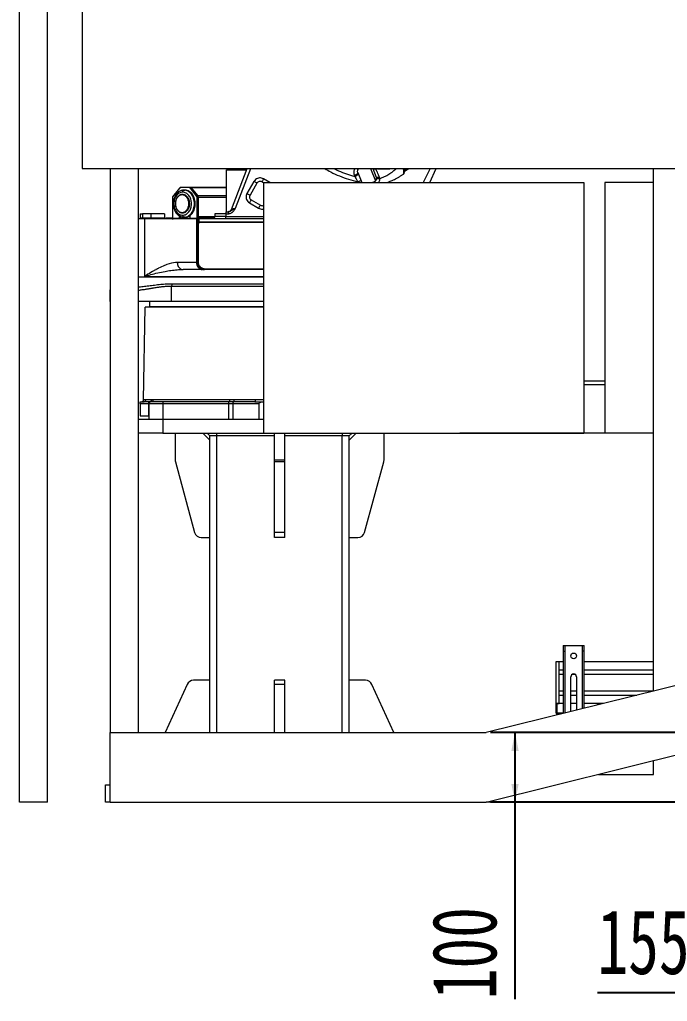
# Model space of a CAD drawing. Header units: millimetres. Extents: x 169 to 14583, y -399 to 10804.
# Drawn here: x 1588 to 2518, y 790 to 2200 of the extents above; entities that cross this region are included whole.
import ezdxf

# ---------------------------------------------------------------- set-up
doc = ezdxf.new("R2010")
doc.units = ezdxf.units.MM
doc.header["$LTSCALE"] = 35
doc.layers.add('1', color=70, linetype='Continuous')
doc.styles.add('SLDTEXTSTYLE2', font='TXT', dxfattribs={"width": 0.7})
doc.dimstyles.new('SLDDIMSTYLE3', dxfattribs={"dimtxt": 105.988363, "dimasz": 26.25, "dimexe": 0, "dimexo": 0.0625, "dimgap": 26.497091, "dimtad": 1, "dimrnd": 1e-09, "dimzin": 12, "dimdsep": 46, "dimtxsty": 'SLDTEXTSTYLE2', "dimsah": 1, "dimcen": 0.09, "dimadec": 0, "dimazin": 3, "dimtfac": 1, "dimtdec": 3, "dimtofl": 0, "dimtmove": 0, "dimatfit": 3, "dimfxl": 0, "dimfrac": 2, "dimtolj": 1, "dimtzin": 12, "dimarcsym": 0})

# ---------------------------------------------------------------- blocks, each defined once
blk = doc.blocks.new('_D_23')
at = {"layer": '1'}
for p, q in [((2657.8, 1041.2), (2657.8, 767.6)), ((2812.8, 1041.2), (2812.8, 767.6)), ((2657.8, 802.6), (2417.4, 802.6)), ((2657.8, 802.6), (2812.8, 802.6))]:
    blk.add_line(p, q, dxfattribs=at)
for points in [[(2657.8, 802.6), (2684, 797.4), (2684, 807.9)], [(2812.8, 802.6), (2786.5, 807.9), (2786.5, 797.4)]]:
    blk.add_solid(points, dxfattribs=at)
at = {"layer": '1', "insert": (2417.4, 922), "char_height": 92.6, "attachment_point": 1, "style": 'SLDTEXTSTYLE2'}
blk.add_mtext('155', dxfattribs=at)
blk = doc.blocks.new('_D_24')
at = {"layer": '1'}
for p, q in [((2622.8, 1176.2), (2264, 1176.2)), ((2299, 1176.2), (2299, 1076.2)), ((2622.8, 1076.2), (2264, 1076.2)), ((2299, 1076.2), (2299, 793.2))]:
    blk.add_line(p, q, dxfattribs=at)
for points in [[(2299, 1176.2), (2293.8, 1149.9), (2304.3, 1149.9)], [(2299, 1076.2), (2304.3, 1102.4), (2293.8, 1102.4)]]:
    blk.add_solid(points, dxfattribs=at)
at = {"layer": '1', "insert": (2179.7, 793.2), "char_height": 92.6, "attachment_point": 1, "rotation": 90, "style": 'SLDTEXTSTYLE2'}
blk.add_mtext('100', dxfattribs=at)

msp = doc.modelspace()

# ---------------------------------------------------------------- linework, layer by layer
at = {"color": 7, "linetype": 'Continuous', "lineweight": 18}
for p, q in [((1587.772, 1076.159), (1587.772, 3236.159)), ((1627.772, 1076.159), (1627.772, 3236.159)), ((1677.772, 2366.159), (1677.772, 1986.159)), ((1677.772, 1986.159), (2577.772, 1986.159)), ((1717.772, 1986.159), (1717.772, 1176.159)), ((1757.772, 1986.159), (1757.772, 1176.159)), ((1884.805, 1924.159), (1884.805, 1984.159)), ((1884.805, 1984.159), (1913.797, 1984.159)), ((1891.862, 1927.358), (1914.57, 1986.159)), ((1896.993, 1986.159), (1896.993, 1984.159)), ((1897.918, 1929.159), (1919.929, 1986.159)), ((1908.567, 1984.159), (1908.567, 1986.159)), ((2073.37, 1980.276), (2079.217, 1966.159)), ((2073.977, 1978.314), (2074.02, 1978.704)), ((2091.498, 1986.159), (2098.8, 1968.531)), ((2094.745, 1986.159), (2099.818, 1973.913)), ((2138.397, 1986.159), (2138.594, 1985.313)), ((2138.594, 1985.313), (2138.784, 1983.263)), ((2139.191, 1978.488), (2140.579, 1983.845)), ((2141.555, 1983.373), (2146.7, 1986.159)), ((2141.555, 1983.373), (2143.383, 1986.159)), ((2177.082, 1986.159), (2167.107, 1966.159)), ((2176.661, 1966.159), (2186.003, 1986.159)), ((2497.772, 1235.786), (2497.772, 1986.159)), ((1924.211, 1967.643), (1914.211, 1950.322)), ((1928.541, 1965.143), (1918.541, 1947.822)), ((1937.772, 1965.587), (1935.371, 1966.973)), ((1937.772, 1966.159), (1937.772, 1606.159)), ((1937.772, 1966.159), (2397.772, 1966.159)), ((1946.781, 1966.159), (1937.871, 1971.303)), ((2073.424, 1967.08), (2073.805, 1966.159)), ((2094.164, 1966.159), (2097.112, 1967.38)), ((2098.804, 1968.522), (2099.528, 1969.498)), ((2397.772, 1966.159), (2397.772, 1606.159)), ((2427.772, 1966.159), (2427.772, 1606.159)), ((2497.772, 1966.159), (2427.772, 1966.159)), ((1817.122, 1957.709), (1807.484, 1945.659)), ((1807.484, 1945.659), (1807.484, 1914.659)), ((1818.208, 1957.709), (1817.122, 1957.709)), ((1817.465, 1957.709), (1818.056, 1958.448)), ((1818.056, 1958.448), (1818.208, 1958.585)), ((1818.208, 1959.309), (1818.208, 1957.709)), ((1818.208, 1959.309), (1831.997, 1959.309)), ((1821.889, 1948.759), (1821.374, 1948.759)), ((1823.332, 1948.507), (1821.374, 1948.759)), ((1823.846, 1948.507), (1823.332, 1948.507)), ((1823.817, 1955.159), (1825.103, 1955.159)), ((1831.997, 1957.709), (1831.997, 1959.309)), ((1831.997, 1959.309), (1833.025, 1959.309)), ((1833.083, 1957.709), (1831.997, 1957.709)), ((1833.025, 1959.309), (1833.025, 1959.25)), ((1833.025, 1957.709), (1833.025, 1959.25)), ((1833.026, 1959.309), (1884.805, 1959.309)), ((1842.722, 1945.659), (1833.083, 1957.709)), ((1834.111, 1957.709), (1833.083, 1957.709)), ((1843.75, 1945.659), (1834.111, 1957.709)), ((1834.206, 1958.448), (1843.477, 1946.857)), ((1884.805, 1958.448), (1834.206, 1958.448)), ((1842.722, 1914.659), (1842.722, 1945.659)), ((1843.75, 1945.659), (1842.722, 1945.659)), ((1843.75, 1914.659), (1843.75, 1945.659)), ((1844.21, 1944.619), (1844.21, 1916.759)), ((1884.805, 1944.619), (1844.21, 1944.619)), ((1917.871, 1936.662), (1930.862, 1929.162)), ((1920.371, 1940.992), (1933.362, 1933.492)), ((1760.993, 1921.159), (1760.993, 1915.159)), ((1763.993, 1921.159), (1763.993, 1915.159)), ((1775.993, 1921.159), (1763.993, 1921.159)), ((1775.993, 1921.159), (1775.993, 1915.159)), ((1795.993, 1921.159), (1795.993, 1915.159)), ((1817.442, 1914.659), (1817.442, 1917.879)), ((1821.374, 1922.559), (1822.432, 1922.695)), ((1821.374, 1922.559), (1821.889, 1922.559)), ((1823.332, 1922.811), (1823.846, 1922.811)), ((1832.763, 1914.659), (1832.763, 1918.918)), ((1867.993, 1921.159), (1867.993, 1917.159)), ((1883.993, 1924.159), (1887.415, 1924.159)), ((1883.993, 1921.159), (1883.993, 1917.159)), ((1883.993, 1921.159), (1887.415, 1921.159)), ((1760.993, 1915.159), (1760.993, 1913.659)), ((1763.993, 1915.159), (1775.993, 1915.159)), ((1841.659, 1913.659), (1766.863, 1913.659)), ((1798.047, 1913.659), (1798.047, 1915.259)), ((1798.047, 1915.259), (1798.17, 1915.259)), ((1798.17, 1915.259), (1798.17, 1913.659)), ((1798.17, 1915.259), (1806.903, 1915.259)), ((1807.484, 1914.659), (1817.442, 1914.659)), ((1817.442, 1914.659), (1818.471, 1914.659)), ((1818.471, 1917.349), (1818.471, 1914.659)), ((1818.471, 1914.659), (1832.763, 1914.659)), ((1825.103, 1916.159), (1823.817, 1916.159)), ((1832.763, 1914.659), (1842.722, 1914.659)), ((1841.659, 1913.659), (1841.659, 1851.159)), ((1842.722, 1914.659), (1843.75, 1914.659)), ((1842.993, 1913.659), (1842.993, 1909.159)), ((1844.993, 1913.659), (1842.993, 1913.659)), ((1844.993, 1909.159), (1842.993, 1909.159)), ((1842.993, 1909.159), (1842.993, 1851.159)), ((1843.993, 1905.659), (1843.993, 1852.159)), ((1867.91, 1916.759), (1844.21, 1916.759)), ((1844.993, 1913.659), (1844.993, 1909.159)), ((1937.772, 1913.659), (1844.993, 1913.659)), ((1937.772, 1909.159), (1844.993, 1909.159)), ((1845.359, 1915.259), (1854.092, 1915.259)), ((1937.772, 1908.659), (1846.993, 1908.659)), ((1854.092, 1913.659), (1854.092, 1915.259)), ((1854.092, 1915.259), (1855.501, 1915.259)), ((1855.501, 1913.659), (1855.501, 1915.259)), ((1855.501, 1915.259), (1867.6, 1915.259)), ((1883.993, 1917.159), (1937.772, 1917.159)), ((1841.659, 1851.159), (1814.089, 1851.159)), ((1766.863, 1841.159), (1766.863, 1831.159)), ((1850.326, 1841.159), (1822.756, 1841.159)), ((1937.772, 1841.159), (1852.993, 1841.159)), ((1853.993, 1842.159), (1937.772, 1842.159)), ((1717.31, 1810.159), (1717.32, 1810.159)), ((1717.32, 1810.159), (1717.32, 1795.159)), ((1717.772, 1810.159), (1717.32, 1810.159)), ((1805.839, 1815.159), (1805.839, 1816.93)), ((1805.839, 1795.159), (1805.839, 1815.159)), ((1717.772, 1795.159), (1717.32, 1795.159)), ((1805.839, 1795.159), (1757.772, 1795.159)), ((1773.993, 1795.159), (1773.993, 1787.559)), ((1765.671, 1654.107), (1767.993, 1787.159)), ((2397.772, 1681.159), (2427.772, 1681.159)), ((2397.772, 1676.159), (2427.772, 1676.159)), ((1760.993, 1651.159), (1765.901, 1651.159)), ((1766.07, 1651.156), (1765.901, 1651.159)), ((1766.07, 1651.156), (1765.901, 1651.159)), ((1776.491, 1651.159), (1774.813, 1651.085)), ((1777.467, 1651.365), (1776.491, 1651.159)), ((1887.941, 1651.159), (1793.493, 1651.159)), ((1894.603, 1651.085), (1888.257, 1651.159)), ((1895.413, 1653.958), (1889.357, 1654.107)), ((1925.344, 1651.159), (1937.772, 1651.159)), ((1772.583, 1648.159), (1760.993, 1648.159)), ((1760.993, 1648.159), (1760.993, 1631.159)), ((1772.583, 1648.159), (1772.583, 1631.159)), ((1773.493, 1648.159), (1773.493, 1626.159)), ((1887.941, 1648.159), (1793.493, 1648.159)), ((1793.493, 1648.159), (1793.493, 1626.159)), ((1887.941, 1626.159), (1887.941, 1648.159)), ((1930.993, 1648.159), (1893.906, 1648.159)), ((1893.906, 1648.159), (1893.906, 1626.159)), ((1930.993, 1648.159), (1930.993, 1626.159)), ((1758.493, 1606.159), (1758.493, 1626.159)), ((1758.493, 1626.159), (1793.493, 1626.159)), ((1760.993, 1631.159), (1772.583, 1631.159)), ((1793.493, 1626.159), (1793.493, 1606.159)), ((1793.493, 1626.159), (1937.772, 1626.159)), ((1793.493, 1606.159), (1758.493, 1606.159)), ((1793.493, 1606.159), (1937.772, 1606.159)), ((1810.993, 1606.159), (1810.993, 1567.498)), ((1860.993, 1596.159), (1850.993, 1606.159)), ((1860.993, 1602.159), (1856.993, 1606.159)), ((1870.993, 1602.159), (1860.993, 1602.159)), ((1860.993, 1176.159), (1860.993, 1602.159)), ((1870.993, 1602.159), (1870.993, 1606.159)), ((1953.493, 1602.159), (1870.993, 1602.159)), ((1870.993, 1176.159), (1870.993, 1602.159)), ((1937.772, 1606.159), (2397.772, 1606.159)), ((1953.493, 1567.498), (1953.493, 1606.159)), ((1968.493, 1567.498), (1968.493, 1606.159)), ((2050.993, 1602.159), (1968.493, 1602.159)), ((2050.993, 1606.159), (2050.993, 1602.159)), ((2060.993, 1602.159), (2050.993, 1602.159)), ((2050.993, 1176.159), (2050.993, 1602.159)), ((2064.993, 1606.159), (2060.993, 1602.159)), ((2070.993, 1606.159), (2060.993, 1596.159)), ((2060.993, 1176.159), (2060.993, 1602.159)), ((2110.993, 1567.498), (2110.993, 1606.159)), ((2219.744, 1606.059), (2219.744, 1606.159)), ((2269.744, 1606.059), (2219.744, 1606.059)), ((2269.744, 1606.059), (2269.744, 1606.159)), ((2319.744, 1606.059), (2269.744, 1606.059)), ((2319.744, 1606.059), (2319.744, 1606.159)), ((2400.994, 1606.059), (2319.744, 1606.059)), ((2400.994, 1606.159), (2397.772, 1606.159)), ((2400.994, 1606.059), (2400.994, 1606.159)), ((2427.772, 1606.159), (2400.994, 1606.159)), ((2427.772, 1606.059), (2400.994, 1606.059)), ((2427.772, 1606.059), (2427.772, 1606.159)), ((2497.772, 1606.159), (2427.772, 1606.159)), ((1968.493, 1567.498), (1953.493, 1567.498)), ((1953.493, 1564.867), (1953.493, 1567.498)), ((1968.493, 1564.867), (1968.493, 1567.498)), ((1811.345, 1564.867), (1838.983, 1463.528)), ((1968.493, 1564.867), (1953.493, 1564.867)), ((1953.493, 1463.528), (1953.493, 1564.867)), ((1968.493, 1463.528), (1968.493, 1564.867)), ((2083.003, 1463.528), (2110.641, 1564.867)), ((1848.631, 1456.159), (1860.993, 1456.159)), ((1968.493, 1463.528), (1953.493, 1463.528)), ((1953.493, 1456.159), (1953.493, 1463.528)), ((1968.493, 1456.159), (1953.493, 1456.159)), ((1968.493, 1456.159), (1968.493, 1463.528)), ((2060.993, 1456.159), (2073.355, 1456.159)), ((2368.272, 1301.159), (2371.272, 1301.159)), ((2368.272, 1301.159), (2368.272, 1293.159)), ((2371.272, 1293.159), (2371.272, 1301.159)), ((2371.272, 1301.159), (2395.272, 1301.159)), ((2395.272, 1301.159), (2398.272, 1301.159)), ((2395.272, 1301.159), (2395.272, 1293.159)), ((2398.272, 1293.159), (2398.272, 1301.159)), ((2368.272, 1293.159), (2368.272, 1203.612)), ((2368.272, 1293.159), (2371.272, 1293.159)), ((2371.272, 1204.358), (2371.272, 1293.159)), ((2398.272, 1293.159), (2395.272, 1293.159)), ((2395.272, 1293.159), (2395.272, 1210.32)), ((2398.272, 1211.066), (2398.272, 1293.159)), ((2660.272, 1276.159), (2257.772, 1176.159)), ((2358.272, 1217.959), (2358.272, 1277.959)), ((2358.272, 1277.959), (2362.272, 1277.959)), ((2362.272, 1266.109), (2362.272, 1277.959)), ((2362.272, 1277.959), (2368.272, 1277.959)), ((2362.272, 1217.959), (2362.272, 1277.959)), ((2398.272, 1277.959), (2497.772, 1277.959)), ((2362.272, 1266.109), (2368.272, 1266.109)), ((2362.272, 1236.109), (2362.272, 1259.809)), ((2362.272, 1259.809), (2368.272, 1259.809)), ((2379.172, 1206.32), (2379.172, 1256.159)), ((2381.405, 1259.809), (2385.14, 1259.809)), ((2387.372, 1256.159), (2387.372, 1208.358)), ((2398.272, 1266.109), (2497.772, 1266.109)), ((2398.272, 1259.809), (2497.772, 1259.809)), ((1828.328, 1245.297), (1796.902, 1176.159)), ((1860.993, 1251.159), (1837.432, 1251.159)), ((1968.493, 1251.159), (1953.493, 1251.159)), ((1953.493, 1245.297), (1953.493, 1251.159)), ((1968.493, 1245.297), (1953.493, 1245.297)), ((1953.493, 1176.159), (1953.493, 1245.297)), ((1968.493, 1245.297), (1968.493, 1251.159)), ((1968.493, 1176.159), (1968.493, 1245.297)), ((2084.554, 1251.159), (2060.993, 1251.159)), ((2125.084, 1176.159), (2093.658, 1245.297)), ((2362.272, 1236.109), (2368.272, 1236.109)), ((2362.272, 1217.959), (2362.272, 1229.809)), ((2362.272, 1229.809), (2368.272, 1229.809)), ((2379.172, 1236.109), (2387.372, 1236.109)), ((2379.172, 1229.809), (2387.372, 1229.809)), ((2398.272, 1236.109), (2497.772, 1236.109)), ((2398.272, 1229.809), (2473.713, 1229.809)), ((2358.272, 1203.959), (2358.272, 1217.959)), ((2358.272, 1217.959), (2362.272, 1217.959)), ((2359.272, 1217.959), (2359.272, 1203.959)), ((2368.272, 1217.959), (2359.272, 1217.959)), ((2368.272, 1217.959), (2362.272, 1217.959)), ((2387.372, 1217.959), (2379.172, 1217.959)), ((2417.272, 1217.959), (2398.272, 1217.959)), ((2426.017, 1217.959), (2398.272, 1217.959)), ((2417.272, 1215.786), (2417.272, 1217.959)), ((2418.272, 1217.959), (2418.272, 1216.035)), ((2358.565, 1203.959), (2358.272, 1203.959)), ((2359.272, 1203.959), (2358.565, 1203.959)), ((2359.272, 1203.959), (2359.272, 1202.959)), ((2368.272, 1203.959), (2359.272, 1203.959)), ((2365.642, 1202.959), (2359.272, 1202.959)), ((1717.772, 1076.159), (1717.772, 1176.159)), ((1717.772, 1176.159), (2257.772, 1176.159)), ((2257.772, 1076.159), (2657.772, 1175.538)), ((2497.772, 1116.159), (2497.772, 1135.786)), ((2418.772, 1116.159), (2497.772, 1116.159)), ((1710.993, 1076.159), (1710.993, 1101.159)), ((1710.993, 1101.159), (1717.772, 1101.159)), ((1627.772, 1076.159), (1587.772, 1076.159)), ((1717.772, 1076.159), (1710.993, 1076.159)), ((1717.772, 1076.159), (2257.772, 1076.159)), ((2537.772, 1076.159), (2257.772, 1076.159))]:
    msp.add_line(p, q, dxfattribs=at)
at = {"color": 7, "linetype": 'Continuous', "lineweight": 18, "flags": 128}
for points in [[(2137.967, 1977.646), (2137.969, 1977.649), (2137.97, 1977.652)], [(2139.191, 1978.488), (2140.515, 1981.223), (2141.555, 1983.373)], [(1884.805, 1946.857), (1869.215, 1946.857), (1843.477, 1946.857)], [(1766.863, 1913.659), (1766.863, 1911.139), (1766.863, 1909.159)], [(1766.863, 1909.159), (1766.863, 1875.559), (1766.863, 1849.159)], [(1814.089, 1851.159), (1811.587, 1851.06), (1808.906, 1850.754), (1805.964, 1850.206), (1802.683, 1849.365), (1798.991, 1848.168), (1797.322, 1847.548), (1795.539, 1846.838), (1793.646, 1846.033), (1791.633, 1845.125), (1789.519, 1844.116), (1787.067, 1842.884), (1787.055, 1842.878), (1787.053, 1842.877), (1787.053, 1842.877), (1787.053, 1842.877), (1787.053, 1842.877), (1787.053, 1842.877), (1787.053, 1842.877), (1787.053, 1842.877), (1787.053, 1842.877), (1787.053, 1842.877), (1787.052, 1842.877), (1786.989, 1842.844), (1786.479, 1842.58), (1785.909, 1842.282), (1785.156, 1841.883), (1784.562, 1841.565), (1784.025, 1841.275), (1783.546, 1841.014), (1783.123, 1840.782), (1782.105, 1840.219), (1781.142, 1839.679), (1780.235, 1839.164), (1779.382, 1838.675), (1778.584, 1838.214), (1776.303, 1836.877), (1774.184, 1835.614), (1771.84, 1834.199), (1769.271, 1832.633), (1766.863, 1831.159)], [(1766.863, 1849.159), (1766.863, 1844.679), (1766.863, 1841.159)]]:
    msp.add_lwpolyline(points, dxfattribs=at)
at = {"color": 7, "linetype": 'Continuous', "lineweight": 18}
msp.add_circle((2383.272, 1286.159), 4.1, dxfattribs=at)
for centre, radius, start, end in [((1722.304, 1810.159), 5, 155.014512, 180), ((1773.593, 1787.559), 0.4, 270, 0), ((1762.671, 1654.159), 3, 270, 359), ((1820.993, 1567.498), 10, 180, 195.255119), ((2100.993, 1567.498), 10, 344.744881, 0), ((1848.631, 1466.159), 10, 195.255119, 270), ((2073.355, 1466.159), 10, 270, 344.744881), ((2383.272, 1256.159), 4.1, 0, 180), ((1837.432, 1241.159), 10, 90, 155.556045), ((2084.554, 1241.159), 10, 24.443955, 90), ((2359.272, 1203.959), 1, 180, 270)]:
    msp.add_arc(centre, radius, start, end, dxfattribs=at)
for points, knots in [([(2025.734, 1986.159), (2028.624, 1984.475), (2035.504, 1980.466), (2046.999, 1975.319), (2059.995, 1970.49), (2068.947, 1968.216), (2073.424, 1967.08)], [0, 0, 0, 0, 0.19450665, 0.46300784, 0.7315057, 1, 1, 1, 1]), ([(2039.042, 1986.159), (2041.177, 1985.085), (2047.007, 1982.152), (2056.957, 1978.264), (2064.886, 1975.922), (2068.851, 1974.751)], [0, 0, 0, 0, 0.22428197, 0.61214099, 1, 1, 1, 1]), ([(2069.431, 1986.159), (2069.245, 1985.913), (2068.785, 1985.306), (2068.245, 1984.248), (2067.769, 1982.978), (2067.476, 1981.645), (2067.356, 1980.016), (2067.513, 1978.214), (2067.97, 1976.933), (2068.187, 1976.326)], [0, 0, 0, 0, 0.08867858, 0.21948059, 0.34374599, 0.48394173, 0.61609629, 0.81798662, 1, 1, 1, 1]), ([(2068.187, 1976.326), (2068.682, 1976.497), (2069.724, 1976.858), (2071.254, 1977.652), (2072.584, 1978.6), (2073.428, 1979.569), (2073.388, 1980.049), (2073.37, 1980.276)], [0, 0, 0, 0, 0.17314583, 0.36473665, 0.56492963, 0.79411701, 1, 1, 1, 1]), ([(2068.187, 1976.326), (2068.311, 1976.032), (2068.533, 1975.506), (2068.754, 1974.981), (2068.851, 1974.751)], [0, 0, 0, 0, 0.56000945, 1, 1, 1, 1]), ([(2068.851, 1974.751), (2069.346, 1974.922), (2070.387, 1975.283), (2071.918, 1976.08), (2073.226, 1977.022), (2073.982, 1977.841), (2073.978, 1978.207), (2073.977, 1978.314)], [0, 0, 0, 0, 0.19488792, 0.41044007, 0.63558935, 0.89329914, 1, 1, 1, 1]), ([(2068.851, 1974.751), (2069.695, 1973.344), (2071.202, 1970.834), (2072.745, 1968.226), (2073.424, 1967.08)], [0, 0, 0, 0, 0.56027787, 1, 1, 1, 1]), ([(2073.37, 1980.276), (2073.174, 1980.992), (2072.784, 1982.423), (2073.413, 1984.428), (2074.263, 1985.695), (2074.905, 1986.073), (2075.052, 1986.159)], [0, 0, 0, 0, 0.33107131, 0.66214262, 0.92307572, 1, 1, 1, 1]), ([(2094.699, 1986.27), (2094.849, 1986.079), (2095.16, 1985.681), (2096.33, 1985.527), (2097.724, 1985.665), (2098.68, 1985.942), (2099.147, 1986.078)], [0, 0, 0, 0, 0.26555879, 0.55297782, 0.78143601, 1, 1, 1, 1]), ([(2099.147, 1986.078), (2102.529, 1985.879), (2109.294, 1985.482), (2117.226, 1985.591), (2121.73, 1986.045), (2122.862, 1986.159)], [0, 0, 0, 0, 0.42810006, 0.85620013, 1, 1, 1, 1]), ([(2104.348, 1973.715), (2103.366, 1976.051), (2101.635, 1980.168), (2099.898, 1984.293), (2099.147, 1986.078)], [0, 0, 0, 0, 0.56745863, 1, 1, 1, 1]), ([(2099.528, 1969.498), (2099.696, 1969.839), (2100.034, 1970.525), (2100.216, 1971.668), (2100.187, 1972.826), (2099.94, 1973.552), (2099.818, 1973.913)], [0, 0, 0, 0, 0.248049785, 0.499488239, 0.751339249, 1, 1, 1, 1]), ([(2104.348, 1973.715), (2103.751, 1973.545), (2102.524, 1973.197), (2101.09, 1973.168), (2100.158, 1973.424), (2099.929, 1973.754), (2099.818, 1973.913)], [0, 0, 0, 0, 0.2753646, 0.56558309, 0.79007898, 1, 1, 1, 1]), ([(2104.925, 1971.845), (2107.178, 1972.694), (2111.711, 1974.403), (2117.979, 1978.046), (2123.705, 1981.955), (2127.184, 1984.826), (2128.8, 1986.159)], [0, 0, 0, 0, 0.25522565, 0.51357557, 0.77407873, 1, 1, 1, 1]), ([(2115.291, 1966.159), (2115.345, 1966.175), (2116.494, 1966.525), (2118.473, 1967.262), (2121.434, 1968.446), (2124.415, 1969.789), (2127.74, 1971.448), (2131.175, 1973.347), (2134.633, 1975.429), (2136.859, 1976.909), (2137.967, 1977.646)], [0, 0, 0, 0, 0.00650072, 0.1394647, 0.24621864, 0.37940135, 0.52288073, 0.68326693, 0.84227297, 1, 1, 1, 1]), ([(2137.97, 1977.652), (2138.138, 1977.766), (2138.546, 1978.044), (2138.952, 1978.323), (2139.191, 1978.488)], [0, 0, 0, 0, 0.41162836, 1, 1, 1, 1]), ([(2138.594, 1985.313), (2139.069, 1985.448), (2139.92, 1985.691), (2140.794, 1985.94), (2141.18, 1986.05)], [0, 0, 0, 0, 0.55862075, 1, 1, 1, 1]), ([(2138.784, 1983.263), (2139.113, 1983.373), (2139.701, 1983.569), (2140.311, 1983.761), (2140.579, 1983.845)], [0, 0, 0, 0, 0.56046963, 1, 1, 1, 1]), ([(2138.784, 1983.263), (2138.876, 1982.356), (2139.04, 1980.741), (2139.145, 1979.174), (2139.191, 1978.488)], [0, 0, 0, 0, 0.56215732, 1, 1, 1, 1]), ([(2140.579, 1983.845), (2140.688, 1984.264), (2140.88, 1985.001), (2141.089, 1985.734), (2141.18, 1986.05)], [0, 0, 0, 0, 0.56833766, 1, 1, 1, 1]), ([(2140.579, 1983.845), (2140.776, 1983.75), (2141.119, 1983.584), (2141.425, 1983.436), (2141.555, 1983.373)], [0, 0, 0, 0, 0.57457045, 1, 1, 1, 1]), ([(1937.871, 1971.303), (1936.983, 1971.716), (1935.205, 1972.541), (1932.227, 1972.754), (1929.176, 1972.114), (1926.249, 1970.449), (1924.89, 1968.578), (1924.211, 1967.643)], [0, 0, 0, 0, 0.18675329, 0.37359523, 0.56032248, 0.7801874, 1, 1, 1, 1]), ([(1928.541, 1965.143), (1928.459, 1965.19), (1928.296, 1965.284), (1927.136, 1965.954), (1925.709, 1966.778), (1924.71, 1967.355), (1924.211, 1967.643)], [0, 0, 0, 0, 0.27961896, 0.55923791, 0.77961896, 1, 1, 1, 1]), ([(1935.371, 1966.973), (1934.766, 1967.233), (1933.556, 1967.754), (1931.546, 1967.589), (1929.723, 1966.728), (1928.935, 1965.671), (1928.541, 1965.143)], [0, 0, 0, 0, 0.24998802, 0.49998783, 0.74987317, 1, 1, 1, 1]), ([(1937.871, 1971.303), (1937.504, 1970.668), (1936.771, 1969.397), (1935.949, 1967.974), (1935.459, 1967.124), (1935.4, 1967.024), (1935.371, 1966.973)], [0, 0, 0, 0, 0.27961896, 0.55923791, 0.77961895, 1, 1, 1, 1]), ([(2073.424, 1967.08), (2073.831, 1967.249), (2074.686, 1967.603), (2075.919, 1968.114), (2077.048, 1968.581), (2077.88, 1968.926), (2077.99, 1968.971), (2078.043, 1968.993)], [0, 0, 0, 0, 0.16890133, 0.35415555, 0.5496004, 0.78090977, 1, 1, 1, 1]), ([(2097.386, 1966.159), (2097.365, 1966.218), (2097.196, 1966.695), (2097.096, 1967.101), (2097.108, 1967.221), (2097.112, 1967.262)], [0, 0, 0, 0, 0.08436315, 0.68109457, 1, 1, 1, 1]), ([(2097.112, 1967.38), (2097.423, 1967.528), (2098.045, 1967.824), (2098.548, 1968.295), (2098.8, 1968.531)], [0, 0, 0, 0, 0.49938177, 1, 1, 1, 1]), ([(2097.473, 1967.547), (2097.464, 1967.468), (2097.447, 1967.317), (2097.776, 1966.534), (2097.933, 1966.159)], [0, 0, 0, 0, 0.52191172, 1, 1, 1, 1]), ([(2100.102, 1972.978), (2100.232, 1972.723), (2100.502, 1972.195), (2101.803, 1971.776), (2103.361, 1971.659), (2104.415, 1971.784), (2104.925, 1971.845)], [0, 0, 0, 0, 0.27147142, 0.56211756, 0.78852721, 1, 1, 1, 1]), ([(2102.964, 1966.159), (2103.296, 1966.517), (2104.215, 1967.508), (2104.983, 1969.564), (2104.943, 1971.107), (2104.925, 1971.845)], [0, 0, 0, 0, 0.22803011, 0.63116373, 1, 1, 1, 1]), ([(2104.925, 1971.845), (2104.84, 1972.21), (2104.692, 1972.845), (2104.451, 1973.456), (2104.348, 1973.715)], [0, 0, 0, 0, 0.57605547, 1, 1, 1, 1]), ([(1823.817, 1955.159), (1823.416, 1955.148), (1822.349, 1955.117), (1820.631, 1954.805), (1818.708, 1954.156), (1816.872, 1953.207), (1815.149, 1951.979), (1813.564, 1950.486), (1812.141, 1948.749), (1810.906, 1946.795), (1809.879, 1944.656), (1809.078, 1942.367), (1808.517, 1939.968), (1808.204, 1937.497), (1808.144, 1934.995), (1808.339, 1932.501), (1808.787, 1930.055), (1809.482, 1927.696), (1810.417, 1925.462), (1811.579, 1923.392), (1812.951, 1921.522), (1814.512, 1919.888), (1816.235, 1918.519), (1818.087, 1917.441), (1820.032, 1916.68), (1821.955, 1916.235), (1823.225, 1916.183), (1823.817, 1916.159)], [0, 0, 0, 0, 0.02370978, 0.06313115, 0.10257651, 0.14221078, 0.18216445, 0.22249423, 0.26318447, 0.30416906, 0.34536257, 0.38668694, 0.42808594, 0.46952516, 0.51099561, 0.5525025, 0.59405272, 0.63565338, 0.67730387, 0.71897682, 0.76061862, 0.80214295, 0.84343631, 0.88438109, 0.92489364, 0.9649618, 1, 1, 1, 1]), ([(1821.889, 1952.159), (1821.061, 1952.095), (1819.407, 1951.968), (1817.025, 1950.979), (1814.825, 1949.463), (1812.891, 1947.404), (1811.316, 1944.88), (1810.147, 1942.008), (1809.418, 1938.898), (1809.164, 1935.659), (1809.418, 1932.42), (1810.147, 1929.31), (1811.316, 1926.438), (1812.891, 1923.914), (1814.825, 1921.855), (1817.024, 1920.339), (1819.407, 1919.35), (1821.061, 1919.223), (1821.889, 1919.159)], [0, 0, 0, 0, 0.062555525, 0.12499854, 0.187442049, 0.249998726, 0.312554798, 0.374997778, 0.437441241, 0.499997972, 0.562554045, 0.624997024, 0.687440488, 0.749997219, 0.812547793, 0.874980178, 0.93742132, 1, 1, 1, 1]), ([(1821.053, 1948.259), (1820.421, 1948.21), (1819.158, 1948.113), (1817.339, 1947.358), (1815.659, 1946.2), (1814.182, 1944.628), (1812.979, 1942.701), (1812.086, 1940.507), (1811.53, 1938.133), (1811.336, 1935.659), (1811.53, 1933.185), (1812.086, 1930.811), (1812.979, 1928.617), (1814.182, 1926.69), (1815.659, 1925.118), (1817.338, 1923.96), (1819.158, 1923.205), (1820.421, 1923.108), (1821.053, 1923.059)], [0, 0, 0, 0, 0.06255297, 0.12499809, 0.18744385, 0.24999833, 0.31255202, 0.37499709, 0.43744279, 0.49999735, 0.56255104, 0.6249961, 0.6874418, 0.74999636, 0.81254285, 0.87497404, 0.9374167, 1, 1, 1, 1]), ([(1821.053, 1923.059), (1821.685, 1923.108), (1822.948, 1923.205), (1824.767, 1923.96), (1826.447, 1925.118), (1827.924, 1926.69), (1829.127, 1928.617), (1830.02, 1930.811), (1830.576, 1933.185), (1830.77, 1935.659), (1830.576, 1938.132), (1830.02, 1940.507), (1829.127, 1942.7), (1827.924, 1944.628), (1826.447, 1946.2), (1824.768, 1947.358), (1822.948, 1948.113), (1821.685, 1948.21), (1821.053, 1948.259)], [0, 0, 0, 0, 0.06255297, 0.12499809, 0.18744385, 0.24999833, 0.31255202, 0.37499709, 0.43744279, 0.49999734, 0.56255104, 0.6249961, 0.6874418, 0.74999636, 0.81254285, 0.87497404, 0.93741671, 1, 1, 1, 1]), ([(1821.889, 1919.159), (1822.716, 1919.223), (1824.37, 1919.35), (1826.752, 1920.339), (1828.952, 1921.855), (1830.886, 1923.914), (1832.462, 1926.438), (1833.631, 1929.31), (1834.359, 1932.42), (1834.613, 1935.659), (1834.36, 1938.898), (1833.631, 1942.008), (1832.461, 1944.88), (1830.886, 1947.404), (1828.953, 1949.463), (1826.753, 1950.979), (1824.371, 1951.968), (1822.717, 1952.095), (1821.889, 1952.159)], [0, 0, 0, 0, 0.06255552, 0.12499854, 0.18744205, 0.24999873, 0.3125548, 0.37499778, 0.43744124, 0.49999797, 0.56255404, 0.62499702, 0.68744049, 0.74999722, 0.81254779, 0.87498018, 0.93742132, 1, 1, 1, 1]), ([(1821.889, 1922.559), (1822.764, 1922.646), (1824.516, 1922.82), (1826.964, 1924.194), (1829.066, 1926.287), (1830.679, 1929.034), (1831.693, 1932.229), (1832.039, 1935.659), (1831.693, 1939.089), (1830.679, 1942.281), (1829.068, 1945.04), (1826.959, 1947.09), (1825.142, 1948.24), (1824.055, 1948.393), (1823.838, 1948.424)], [0, 0, 0, 0, 0.08889313, 0.17778626, 0.26667939, 0.35557252, 0.44446565, 0.53335877, 0.6222519, 0.71114503, 0.80003816, 0.88893129, 0.97782442, 1, 1, 1, 1]), ([(1833.025, 1959.25), (1833.27, 1959.159), (1833.707, 1958.996), (1834.054, 1958.615), (1834.206, 1958.448)], [0, 0, 0, 0, 0.559601643, 1, 1, 1, 1]), ([(1843.477, 1946.857), (1843.709, 1946.49), (1844.123, 1945.832), (1844.183, 1944.99), (1844.21, 1944.619)], [0, 0, 0, 0, 0.55919527, 1, 1, 1, 1]), ([(1914.211, 1950.322), (1913.798, 1949.434), (1912.973, 1947.656), (1912.76, 1944.679), (1913.4, 1941.627), (1915.065, 1938.7), (1916.936, 1937.341), (1917.871, 1936.662)], [0, 0, 0, 0, 0.18675329, 0.37359523, 0.56032248, 0.7801874, 1, 1, 1, 1]), ([(1914.211, 1950.322), (1914.846, 1949.956), (1916.117, 1949.222), (1917.54, 1948.4), (1918.39, 1947.91), (1918.491, 1947.852), (1918.541, 1947.822)], [0, 0, 0, 0, 0.27961896, 0.55923791, 0.77961895, 1, 1, 1, 1]), ([(1918.541, 1947.822), (1918.281, 1947.217), (1917.76, 1946.007), (1917.926, 1943.998), (1918.787, 1942.174), (1919.843, 1941.386), (1920.371, 1940.992)], [0, 0, 0, 0, 0.24998802, 0.49998783, 0.74987317, 1, 1, 1, 1]), ([(1930.862, 1929.162), (1931.228, 1929.798), (1931.962, 1931.068), (1932.784, 1932.492), (1933.274, 1933.341), (1933.332, 1933.442), (1933.362, 1933.492)], [0, 0, 0, 0, 0.279618955, 0.55923791, 0.779618955, 1, 1, 1, 1]), ([(1933.362, 1933.492), (1933.962, 1933.241), (1935.162, 1932.739), (1936.797, 1932.761), (1937.57, 1933.187), (1937.772, 1933.298)], [0, 0, 0, 0, 0.42501431, 0.85004867, 1, 1, 1, 1]), ([(1760.993, 1921.159), (1761.039, 1921.159), (1761.132, 1921.159), (1761.82, 1921.159), (1762.815, 1921.159), (1763.6, 1921.159), (1763.993, 1921.159)], [0, 0, 0, 0, 0.24997997, 0.49997972, 0.7497887, 1, 1, 1, 1]), ([(1795.993, 1921.159), (1795.9, 1921.159), (1795.713, 1921.159), (1794.224, 1921.159), (1791.927, 1921.159), (1788.795, 1921.159), (1784.965, 1921.159), (1780.601, 1921.159), (1777.529, 1921.159), (1775.993, 1921.159)], [0, 0, 0, 0, 0.14001211, 0.28002423, 0.42003634, 0.56004845, 0.70669897, 0.85334948, 1, 1, 1, 1]), ([(1825.103, 1916.159), (1825.853, 1916.204), (1827.353, 1916.293), (1829.984, 1917.076), (1831.709, 1918.22), (1832.763, 1918.918)], [0, 0, 0, 0, 0.28017156, 0.56034312, 1, 1, 1, 1]), ([(1883.993, 1921.159), (1882.82, 1921.159), (1880.474, 1921.159), (1877.125, 1921.159), (1874.108, 1921.159), (1871.522, 1921.159), (1869.544, 1921.159), (1868.239, 1921.159), (1868.075, 1921.159), (1867.993, 1921.159)], [0, 0, 0, 0, 0.14001211, 0.28002423, 0.42003634, 0.56004845, 0.70669897, 0.85334948, 1, 1, 1, 1]), ([(1883.993, 1924.159), (1883.993, 1924.102), (1883.993, 1923.989), (1883.993, 1923.186), (1883.993, 1922.197), (1883.993, 1921.505), (1883.993, 1921.159)], [0, 0, 0, 0, 0.27961896, 0.55923791, 0.77961895, 1, 1, 1, 1]), ([(1887.198, 1924.159), (1887.759, 1924.214), (1888.882, 1924.323), (1890.265, 1925.125), (1891.291, 1926.159), (1891.672, 1926.958), (1891.862, 1927.358)], [0, 0, 0, 0, 0.27977704, 0.55955407, 0.77977704, 1, 1, 1, 1]), ([(1887.876, 1924.159), (1887.846, 1924.159), (1887.45, 1924.159), (1887.43, 1924.159), (1887.412, 1924.159)], [0, 0, 0, 0, 0.07585734, 1, 1, 1, 1]), ([(1887.415, 1921.159), (1888.024, 1921.198), (1889.26, 1921.276), (1891.05, 1921.899), (1892.442, 1922.706), (1893.512, 1923.552), (1894.388, 1924.382), (1895.38, 1925.514), (1896.581, 1927.133), (1897.424, 1928.41), (1897.918, 1929.159)], [0, 0, 0, 0, 0.13194487, 0.26763258, 0.4066822, 0.47914716, 0.563175, 0.66804543, 0.80533614, 1, 1, 1, 1]), ([(1888.688, 1924.304), (1888.477, 1924.257), (1888.054, 1924.162), (1887.628, 1924.128), (1887.415, 1924.111)], [0, 0, 0, 0, 0.49791238, 1, 1, 1, 1]), ([(1887.415, 1924.159), (1887.837, 1924.166), (1888.264, 1924.174), (1888.661, 1924.298), (1888.667, 1924.299)], [0, 0, 0, 0, 0.98657872, 1, 1, 1, 1]), ([(1887.415, 1924.159), (1887.415, 1924.106), (1887.415, 1923.996), (1887.415, 1923.184), (1887.415, 1922.175), (1887.415, 1921.489), (1887.415, 1921.159)], [0, 0, 0, 0, 0.27026141, 0.56242949, 0.78973649, 1, 1, 1, 1]), ([(1888.667, 1924.299), (1889.029, 1924.4), (1890.126, 1924.705), (1891.358, 1925.459), (1892.582, 1926.223), (1893.634, 1926.878), (1894.862, 1927.575), (1896.32, 1928.343), (1897.34, 1928.864), (1897.918, 1929.159)], [0, 0, 0, 0, 0.10507005, 0.31815528, 0.41203733, 0.53709669, 0.68531907, 0.8216217, 1, 1, 1, 1]), ([(1897.918, 1929.159), (1897.072, 1928.907), (1895.411, 1928.413), (1893.416, 1927.82), (1892.109, 1927.431), (1891.943, 1927.382), (1891.862, 1927.358)], [0, 0, 0, 0, 0.29681549, 0.58271097, 0.7957002, 1, 1, 1, 1]), ([(1930.862, 1929.162), (1931.748, 1928.759), (1933.522, 1927.951), (1935.975, 1927.668), (1937.347, 1928.012), (1937.772, 1928.119)], [0, 0, 0, 0, 0.408277919, 0.816749619, 1, 1, 1, 1]), ([(1766.863, 1913.659), (1764.455, 1913.659), (1761.177, 1913.659), (1758.487, 1913.659), (1757.772, 1913.659)], [0, 0, 0, 0, 0.73443979, 1, 1, 1, 1]), ([(1760.993, 1915.159), (1761.05, 1915.159), (1761.163, 1915.159), (1761.966, 1915.159), (1762.955, 1915.159), (1763.647, 1915.159), (1763.993, 1915.159)], [0, 0, 0, 0, 0.27961896, 0.55923791, 0.77961895, 1, 1, 1, 1]), ([(1763.993, 1915.159), (1763.993, 1914.668), (1763.993, 1914.115), (1763.993, 1913.705), (1763.993, 1913.659)], [0, 0, 0, 0, 0.88888817, 1, 1, 1, 1]), ([(1775.993, 1915.159), (1777.459, 1915.159), (1780.391, 1915.159), (1784.578, 1915.159), (1788.349, 1915.159), (1791.581, 1915.159), (1794.054, 1915.159), (1795.685, 1915.159), (1795.89, 1915.159), (1795.993, 1915.159)], [0, 0, 0, 0, 0.14001211, 0.28002423, 0.42003634, 0.56004845, 0.70669897, 0.85334948, 1, 1, 1, 1]), ([(1775.993, 1913.659), (1775.993, 1913.793), (1775.993, 1914.22), (1775.993, 1914.777), (1775.993, 1915.159)], [0, 0, 0, 0, 0.313755865, 1, 1, 1, 1]), ([(1795.993, 1915.159), (1796.024, 1914.668), (1796.058, 1914.115), (1796.39, 1913.705), (1796.426, 1913.659)], [0, 0, 0, 0, 0.88888817, 1, 1, 1, 1]), ([(1806.903, 1915.259), (1807.079, 1915.272), (1807.295, 1915.287), (1807.454, 1915.461), (1807.484, 1915.494)], [0, 0, 0, 0, 0.81321468, 1, 1, 1, 1]), ([(1806.903, 1913.659), (1807.066, 1913.672), (1807.394, 1913.697), (1807.863, 1913.907), (1808.298, 1914.215), (1808.533, 1914.511), (1808.65, 1914.659)], [0, 0, 0, 0, 0.24910129, 0.50096476, 0.75179917, 1, 1, 1, 1]), ([(1842.993, 1913.659), (1842.919, 1913.659), (1842.788, 1913.659), (1842.005, 1913.659), (1841.659, 1913.659)], [0, 0, 0, 0, 0.55966344, 1, 1, 1, 1]), ([(1843.612, 1914.659), (1843.729, 1914.511), (1843.966, 1914.213), (1844.402, 1913.905), (1844.87, 1913.697), (1845.196, 1913.671), (1845.359, 1913.659)], [0, 0, 0, 0, 0.24910129, 0.50096476, 0.75179917, 1, 1, 1, 1]), ([(1846.993, 1908.659), (1846.6, 1908.613), (1845.815, 1908.52), (1844.821, 1907.831), (1844.132, 1906.837), (1844.039, 1906.052), (1843.993, 1905.659)], [0, 0, 0, 0, 0.24998125, 0.49998129, 0.74980446, 1, 1, 1, 1]), ([(1844.21, 1916.759), (1844.231, 1916.539), (1844.275, 1916.099), (1844.582, 1915.606), (1844.961, 1915.311), (1845.226, 1915.276), (1845.359, 1915.259)], [0, 0, 0, 0, 0.27961895, 0.55923791, 0.77961896, 1, 1, 1, 1]), ([(1866.387, 1913.659), (1866.851, 1914.134), (1867.802, 1915.107), (1867.928, 1916.464), (1867.993, 1917.159)], [0, 0, 0, 0, 0.48795746, 1, 1, 1, 1]), ([(1883.993, 1913.659), (1883.993, 1913.767), (1883.993, 1914.234), (1883.993, 1915.465), (1883.993, 1916.594), (1883.993, 1917.159)], [0, 0, 0, 0, 0.1313542, 0.5656771, 1, 1, 1, 1]), ([(1814.089, 1851.159), (1814.161, 1850.182), (1814.306, 1848.228), (1815.442, 1845.542), (1817.249, 1843.225), (1819.762, 1841.507), (1821.758, 1841.275), (1822.756, 1841.159)], [0, 0, 0, 0, 0.18678132, 0.37356263, 0.56034395, 0.78017197, 1, 1, 1, 1]), ([(1842.993, 1851.159), (1843.03, 1850.507), (1843.104, 1849.198), (1843.709, 1847.311), (1844.625, 1845.564), (1845.877, 1844.043), (1847.399, 1842.792), (1849.146, 1841.876), (1851.033, 1841.27), (1852.342, 1841.196), (1852.993, 1841.159)], [0, 0, 0, 0, 0.12442488, 0.25007451, 0.37561436, 0.50000695, 0.62434004, 0.75000613, 0.87562855, 1, 1, 1, 1]), ([(1843.993, 1852.159), (1844.03, 1851.508), (1844.104, 1850.199), (1844.709, 1848.312), (1845.625, 1846.565), (1846.877, 1845.043), (1848.398, 1843.792), (1850.145, 1842.875), (1852.032, 1842.27), (1853.341, 1842.196), (1853.993, 1842.159)], [0, 0, 0, 0, 0.1243499, 0.24999237, 0.37559047, 0.49999347, 0.62433461, 0.74994165, 0.87555333, 1, 1, 1, 1]), ([(1766.863, 1831.159), (1769.918, 1832.035), (1776.02, 1833.784), (1785.962, 1836.275), (1795.664, 1838.335), (1804.992, 1839.86), (1813.739, 1840.911), (1819.764, 1841.077), (1822.756, 1841.159)], [0, 0, 0, 0, 0.18952323, 0.37847392, 0.56625418, 0.71254787, 0.85731337, 1, 1, 1, 1]), ([(1937.772, 1830.159), (1937.492, 1830.159), (1932.218, 1830.159), (1922.038, 1830.159), (1907.322, 1830.159), (1892.858, 1830.159), (1878.698, 1830.159), (1864.908, 1830.159), (1851.55, 1830.159), (1838.684, 1830.159), (1826.369, 1830.159), (1814.658, 1830.159), (1803.606, 1830.159), (1793.261, 1830.159), (1783.674, 1830.159), (1774.868, 1830.159), (1766.961, 1830.159), (1761.249, 1830.159), (1758.499, 1830.159), (1757.772, 1830.159)], [0, 0, 0, 0, 0.003635362, 0.06850592, 0.133376478, 0.198247035, 0.263117593, 0.327988151, 0.392858709, 0.457729267, 0.522599824, 0.587470382, 0.65234094, 0.717211498, 0.782082056, 0.846952614, 0.911823171, 0.976693729, 1, 1, 1, 1]), ([(1806.686, 1820.237), (1804.01, 1820.191), (1798.501, 1820.096), (1790.134, 1819.398), (1781.601, 1818.409), (1773.157, 1817.29), (1765.221, 1816.263), (1760.162, 1815.815), (1757.772, 1815.604)], [0, 0, 0, 0, 0.158231517, 0.325779916, 0.503408071, 0.679413149, 0.848585357, 1, 1, 1, 1]), ([(1766.863, 1831.159), (1769.617, 1831.159), (1775.126, 1831.159), (1784.6, 1831.159), (1794.901, 1831.159), (1806.067, 1831.159), (1818.018, 1831.159), (1830.697, 1831.159), (1844.04, 1831.159), (1857.978, 1831.159), (1872.441, 1831.159), (1887.356, 1831.159), (1902.643, 1831.159), (1918.236, 1831.159), (1929.982, 1831.159), (1936.533, 1831.159), (1937.772, 1831.159)], [0, 0, 0, 0, 0.07556742, 0.15113484, 0.22670226, 0.30226968, 0.3778371, 0.45340452, 0.52897195, 0.60453937, 0.68010679, 0.75567421, 0.83124163, 0.90680905, 0.98237647, 1, 1, 1, 1]), ([(1937.772, 1820.237), (1936.733, 1820.237), (1930.407, 1820.237), (1918.906, 1820.237), (1903.37, 1820.237), (1888.125, 1820.237), (1873.232, 1820.237), (1858.769, 1820.237), (1844.8, 1820.237), (1831.411, 1820.237), (1818.601, 1820.237), (1810.657, 1820.237), (1806.686, 1820.237)], [0, 0, 0, 0, 0.02138598, 0.13012087, 0.23885576, 0.34759065, 0.45632554, 0.56506044, 0.67379533, 0.78253022, 0.89126511, 1, 1, 1, 1]), ([(1717.304, 1810.159), (1717.304, 1807.749), (1717.304, 1802.749), (1717.304, 1797.749), (1717.304, 1795.159)], [0, 0, 0, 0, 0.481945106, 1, 1, 1, 1]), ([(1717.772, 1812.128), (1717.717, 1812.037), (1717.364, 1811.454), (1717.34, 1810.752), (1717.32, 1810.159)], [0, 0, 0, 0, 0.1557655, 1, 1, 1, 1]), ([(1805.839, 1816.93), (1804.88, 1816.923), (1802.94, 1816.907), (1799.956, 1816.783), (1796.811, 1816.573), (1794.001, 1816.311), (1791.527, 1816.035), (1789.405, 1815.772), (1787.086, 1815.456), (1784.595, 1815.09), (1781.855, 1814.662), (1779.709, 1814.312), (1778.139, 1814.052), (1777.226, 1813.9), (1775.977, 1813.691), (1774.827, 1813.499), (1773.956, 1813.354), (1773.635, 1813.301), (1773.489, 1813.276), (1772.786, 1813.16), (1771.537, 1812.953), (1769.753, 1812.662), (1767.54, 1812.309), (1764.954, 1811.914), (1762.047, 1811.504), (1759.692, 1811.194), (1758.289, 1811.042), (1757.772, 1810.986)], [0, 0, 0, 0, 0.05959596, 0.12048506, 0.18544249, 0.25521815, 0.29540378, 0.33967366, 0.38755588, 0.4402067, 0.49529162, 0.55890733, 0.57448936, 0.59353231, 0.61603618, 0.65269531, 0.66552114, 0.67055812, 0.67273263, 0.67467781, 0.7145293, 0.75091679, 0.78629626, 0.85296687, 0.91256447, 0.96782238, 1, 1, 1, 1]), ([(1937.772, 1816.93), (1937.321, 1816.93), (1931.765, 1816.93), (1921.197, 1816.93), (1906.16, 1816.93), (1891.379, 1816.93), (1876.426, 1816.93), (1861.415, 1816.93), (1846.472, 1816.93), (1832.168, 1816.93), (1818.503, 1816.93), (1810.06, 1816.93), (1805.839, 1816.93)], [0, 0, 0, 0, 0.009230216, 0.113524147, 0.217818078, 0.322112008, 0.426405939, 0.541124751, 0.655843564, 0.770562376, 0.885281188, 1, 1, 1, 1]), ([(1937.772, 1795.159), (1937.409, 1795.159), (1932.193, 1795.159), (1922.202, 1795.159), (1907.87, 1795.159), (1893.76, 1795.159), (1879.921, 1795.159), (1866.429, 1795.159), (1853.321, 1795.159), (1840.637, 1795.159), (1828.453, 1795.159), (1816.761, 1795.159), (1809.479, 1795.159), (1805.839, 1795.159)], [0, 0, 0, 0, 0.00742109, 0.1066022, 0.20581821, 0.30530998, 0.40452418, 0.50371053, 0.60289153, 0.70210633, 0.80159766, 0.90081288, 1, 1, 1, 1]), ([(1937.772, 1787.159), (1936.113, 1787.159), (1929.762, 1787.159), (1918.859, 1787.159), (1905.159, 1787.159), (1891.766, 1787.159), (1878.992, 1787.159), (1866.879, 1787.159), (1855.455, 1787.159), (1844.535, 1787.159), (1834.171, 1787.159), (1824.216, 1787.159), (1814.762, 1787.159), (1805.91, 1787.159), (1797.892, 1787.159), (1790.749, 1787.159), (1784.521, 1787.159), (1779.341, 1787.159), (1775.175, 1787.159), (1771.973, 1787.159), (1769.693, 1787.159), (1768.259, 1787.159), (1768.082, 1787.159), (1767.993, 1787.159)], [0, 0, 0, 0, 0.01788142, 0.06843103, 0.11898065, 0.16953026, 0.22007987, 0.26774211, 0.31540436, 0.36306661, 0.41072885, 0.4583911, 0.50894071, 0.55949032, 0.61003993, 0.66058954, 0.71113916, 0.76168877, 0.80935101, 0.85701326, 0.90467551, 0.95233775, 1, 1, 1, 1]), ([(1937.772, 1787.559), (1935.759, 1787.559), (1928.878, 1787.559), (1917.299, 1787.559), (1903.146, 1787.559), (1889.358, 1787.559), (1876.01, 1787.559), (1863.185, 1787.559), (1850.964, 1787.559), (1839.421, 1787.559), (1828.628, 1787.559), (1818.651, 1787.559), (1809.551, 1787.559), (1801.385, 1787.559), (1794.203, 1787.559), (1788.05, 1787.559), (1782.963, 1787.559), (1778.969, 1787.559), (1776.119, 1787.559), (1774.326, 1787.559), (1774.104, 1787.559), (1773.993, 1787.559)], [0, 0, 0, 0, 0.0224659, 0.07677346, 0.13108102, 0.18538858, 0.23969614, 0.29400371, 0.34831127, 0.40261883, 0.45692639, 0.51123375, 0.56554111, 0.61984848, 0.67415584, 0.7284632, 0.78277056, 0.83707792, 0.89138528, 0.94569264, 1, 1, 1, 1]), ([(1760.993, 1648.159), (1760.993, 1648.252), (1760.993, 1648.455), (1760.993, 1648.81), (1760.993, 1649.184), (1760.993, 1649.521), (1760.993, 1649.888), (1760.993, 1650.263), (1760.993, 1650.711), (1760.993, 1651.086), (1760.993, 1651.134), (1760.993, 1651.159)], [0, 0, 0, 0, 0.02534349, 0.05522562, 0.10888284, 0.16092571, 0.2193632, 0.32826492, 0.45615242, 0.71496728, 1, 1, 1, 1]), ([(1774.813, 1651.085), (1773.179, 1651.079), (1769.961, 1651.068), (1767.354, 1651.127), (1766.07, 1651.156)], [0, 0, 0, 0, 0.5078931, 1, 1, 1, 1]), ([(1777.006, 1653.958), (1776.055, 1653.938), (1774.152, 1653.898), (1771.292, 1653.997), (1769.778, 1654.065), (1768.852, 1654.107)], [0, 0, 0, 0, 0.2798934, 0.55980517, 1, 1, 1, 1]), ([(1777.006, 1653.958), (1776.967, 1653.606), (1776.886, 1652.872), (1776.335, 1651.98), (1775.613, 1651.355), (1775.077, 1651.174), (1774.813, 1651.085)], [0, 0, 0, 0, 0.26532652, 0.55193669, 0.78029869, 1, 1, 1, 1]), ([(1793.493, 1651.159), (1793.068, 1651.159), (1791.957, 1651.159), (1790.252, 1651.159), (1788.508, 1651.159), (1786.985, 1651.159), (1785.517, 1651.159), (1783.964, 1651.159), (1782.59, 1651.159), (1781.46, 1651.159), (1780.417, 1651.159), (1779.381, 1651.159), (1778.466, 1651.159), (1777.782, 1651.159), (1777.227, 1651.159), (1776.779, 1651.159), (1776.53, 1651.159), (1776.503, 1651.159), (1776.493, 1651.159)], [0, 0, 0, 0, 0.047764628, 0.124977342, 0.193044336, 0.250000001, 0.306954396, 0.375022658, 0.45223517, 0.500000001, 0.547764062, 0.624977342, 0.693044325, 0.750000001, 0.806954397, 0.875022658, 0.952235742, 1, 1, 1, 1]), ([(1779.281, 1654.107), (1778.841, 1654.078), (1778.058, 1654.028), (1777.326, 1653.98), (1777.006, 1653.958)], [0, 0, 0, 0, 0.5632137, 1, 1, 1, 1]), ([(1793.493, 1651.159), (1793.493, 1651.102), (1793.493, 1650.989), (1793.493, 1650.186), (1793.493, 1649.197), (1793.493, 1648.505), (1793.493, 1648.159)], [0, 0, 0, 0, 0.27961895, 0.5592379, 0.77961895, 1, 1, 1, 1]), ([(1888.257, 1651.159), (1888.198, 1651.159), (1888.092, 1651.159), (1887.987, 1651.159), (1887.941, 1651.159)], [0, 0, 0, 0, 0.559999767, 1, 1, 1, 1]), ([(1887.941, 1648.159), (1887.941, 1648.599), (1887.941, 1649.48), (1887.941, 1650.466), (1887.941, 1651.054), (1887.941, 1651.124), (1887.941, 1651.159)], [0, 0, 0, 0, 0.27961895, 0.5592379, 0.77961895, 1, 1, 1, 1]), ([(1889.357, 1654.107), (1889.335, 1653.687), (1889.29, 1652.814), (1888.992, 1651.828), (1888.626, 1651.255), (1888.377, 1651.19), (1888.257, 1651.159)], [0, 0, 0, 0, 0.270481729, 0.562372203, 0.789515985, 1, 1, 1, 1]), ([(1894.603, 1651.085), (1894.496, 1650.961), (1894.282, 1650.713), (1894.06, 1649.929), (1893.929, 1649.05), (1893.914, 1648.456), (1893.906, 1648.159)], [0, 0, 0, 0, 0.27971957, 0.55943914, 0.77971957, 1, 1, 1, 1]), ([(1895.413, 1653.958), (1895.396, 1653.606), (1895.36, 1652.872), (1895.154, 1651.98), (1894.891, 1651.355), (1894.698, 1651.174), (1894.603, 1651.085)], [0, 0, 0, 0, 0.26532652, 0.55193669, 0.78029869, 1, 1, 1, 1]), ([(1925.344, 1651.159), (1920.15, 1651.129), (1909.813, 1651.068), (1899.657, 1651.079), (1894.603, 1651.085)], [0, 0, 0, 0, 0.50246531, 1, 1, 1, 1]), ([(1925.884, 1654.107), (1922.989, 1654.088), (1917.204, 1654.052), (1906.994, 1653.898), (1899.805, 1653.936), (1895.413, 1653.958)], [0, 0, 0, 0, 0.2802363, 0.56022787, 1, 1, 1, 1]), ([(1937.772, 1654.107), (1937.687, 1654.107), (1933.695, 1654.107), (1929.747, 1654.107), (1925.884, 1654.107)], [0, 0, 0, 0, 0.02142545, 1, 1, 1, 1]), ([(1937.772, 1650.987), (1936.878, 1650.876), (1935.517, 1650.708), (1933.802, 1650.261), (1932.783, 1649.888), (1932.071, 1649.525), (1931.554, 1649.174), (1931.195, 1648.807), (1931.016, 1648.431), (1931.001, 1648.248), (1930.993, 1648.159)], [0, 0, 0, 0, 0.349536628, 0.531533972, 0.686814981, 0.769917831, 0.841176507, 0.929141298, 0.965685887, 1, 1, 1, 1]), ([(1773.493, 1648.159), (1773.445, 1648.159), (1773.358, 1648.159), (1772.82, 1648.159), (1772.583, 1648.159)], [0, 0, 0, 0, 0.55988693, 1, 1, 1, 1]), ([(1793.493, 1648.159), (1792.027, 1648.159), (1789.095, 1648.159), (1784.908, 1648.159), (1781.136, 1648.159), (1777.905, 1648.159), (1775.432, 1648.159), (1773.801, 1648.159), (1773.596, 1648.159), (1773.493, 1648.159)], [0, 0, 0, 0, 0.14001211, 0.28002423, 0.42003634, 0.56004845, 0.70669897, 0.85334948, 1, 1, 1, 1]), ([(1893.906, 1648.159), (1892.81, 1648.159), (1890.853, 1648.159), (1888.831, 1648.159), (1887.941, 1648.159)], [0, 0, 0, 0, 0.55988693, 1, 1, 1, 1]), ([(1772.583, 1631.159), (1772.874, 1631.159), (1773.395, 1631.159), (1773.463, 1631.159), (1773.493, 1631.159)], [0, 0, 0, 0, 0.55988693, 1, 1, 1, 1])]:
    msp.add_open_spline(points, degree=3, knots=knots, dxfattribs=at)
for points in [[(1821.374, 1948.759), (1820.718, 1948.71), (1819.404, 1948.613), (1817.509, 1947.834), (1815.763, 1946.623), (1814.233, 1944.981), (1812.977, 1942.984), (1812.043, 1940.704), (1811.469, 1938.231), (1811.275, 1935.659), (1811.469, 1933.087), (1812.043, 1930.614), (1812.977, 1928.334), (1814.233, 1926.337), (1815.763, 1924.695), (1817.509, 1923.484), (1819.404, 1922.705), (1820.718, 1922.608), (1821.374, 1922.559)], [(1821.374, 1948.759), (1821.332, 1948.751), (1821.248, 1948.736), (1821.142, 1948.621), (1821.068, 1948.455), (1821.058, 1948.324), (1821.053, 1948.259)], [(1821.374, 1922.559), (1822.031, 1922.608), (1823.345, 1922.705), (1825.239, 1923.484), (1826.986, 1924.695), (1828.516, 1926.337), (1829.772, 1928.334), (1830.705, 1930.614), (1831.28, 1933.087), (1831.474, 1935.659), (1831.28, 1938.231), (1830.705, 1940.704), (1829.772, 1942.984), (1828.516, 1944.981), (1826.986, 1946.623), (1825.239, 1947.834), (1823.345, 1948.613), (1822.031, 1948.71), (1821.374, 1948.759)], [(1821.889, 1952.159), (1821.918, 1952.552), (1821.976, 1953.338), (1822.422, 1954.33), (1823.059, 1955.024), (1823.564, 1955.114), (1823.817, 1955.159)], [(1823.817, 1916.159), (1824.795, 1916.232), (1826.75, 1916.377), (1829.57, 1917.536), (1832.17, 1919.338), (1834.448, 1921.782), (1836.317, 1924.755), (1837.707, 1928.149), (1838.562, 1931.83), (1838.851, 1935.659), (1838.562, 1939.488), (1837.707, 1943.169), (1836.317, 1946.563), (1834.448, 1949.536), (1832.17, 1951.98), (1829.57, 1953.782), (1826.75, 1954.941), (1824.795, 1955.086), (1823.817, 1955.159)], [(1832.763, 1918.918), (1833.656, 1919.717), (1835.44, 1921.316), (1837.537, 1924.596), (1839.077, 1928.338), (1839.954, 1932.439), (1840.138, 1936.686), (1839.616, 1940.887), (1838.414, 1944.842), (1836.588, 1948.366), (1834.223, 1951.298), (1831.431, 1953.481), (1828.343, 1954.893), (1826.183, 1955.07), (1825.103, 1955.159)], [(1917.871, 1936.662), (1918.199, 1937.23), (1918.854, 1938.364), (1919.68, 1939.796), (1920.258, 1940.797), (1920.334, 1940.927), (1920.371, 1940.992)], [(1821.053, 1923.059), (1821.058, 1922.993), (1821.068, 1922.862), (1821.142, 1922.697), (1821.248, 1922.581), (1821.332, 1922.566), (1821.374, 1922.559)], [(1823.817, 1916.159), (1823.564, 1916.204), (1823.059, 1916.294), (1822.422, 1916.988), (1821.976, 1917.98), (1821.918, 1918.766), (1821.889, 1919.159)], [(1883.993, 1917.159), (1882.946, 1917.159), (1880.851, 1917.159), (1877.831, 1917.159), (1875.046, 1917.159), (1872.607, 1917.159), (1870.602, 1917.159), (1869.123, 1917.159), (1868.172, 1917.159), (1868.053, 1917.159), (1867.993, 1917.159)], [(1841.659, 1851.159), (1841.692, 1850.504), (1841.756, 1849.195), (1842.272, 1847.307), (1843.073, 1845.567), (1844.159, 1844.043), (1845.48, 1842.789), (1846.988, 1841.865), (1848.624, 1841.271), (1849.759, 1841.196), (1850.326, 1841.159)], [(1842.993, 1851.159), (1842.935, 1851.159), (1842.818, 1851.159), (1842.046, 1851.159), (1841.659, 1851.159)], [(1806.686, 1820.237), (1806.442, 1819.743), (1805.955, 1818.755), (1805.878, 1817.538), (1805.839, 1816.93)], [(1768.852, 1654.107), (1768.361, 1654.107), (1767.378, 1654.107), (1766.411, 1654.107), (1765.785, 1654.107), (1765.709, 1654.107), (1765.671, 1654.107)], [(1765.901, 1651.159), (1766.284, 1651.203), (1767.048, 1651.291), (1768.017, 1651.97), (1768.702, 1652.943), (1768.802, 1653.719), (1768.852, 1654.107)], [(1774.813, 1651.085), (1774.506, 1650.978), (1773.892, 1650.765), (1773.171, 1650.063), (1772.677, 1649.171), (1772.614, 1648.496), (1772.583, 1648.159)], [(1776.493, 1651.159), (1776.1, 1651.114), (1775.314, 1651.024), (1774.322, 1650.33), (1773.628, 1649.338), (1773.538, 1648.552), (1773.493, 1648.159)], [(1779.281, 1654.107), (1779.234, 1653.719), (1779.139, 1652.943), (1778.492, 1651.97), (1777.576, 1651.291), (1776.852, 1651.203), (1776.491, 1651.159)], [(1889.357, 1654.107), (1885.251, 1654.107), (1877.04, 1654.107), (1865.205, 1654.107), (1853.792, 1654.107), (1842.886, 1654.107), (1832.529, 1654.107), (1822.772, 1654.107), (1813.659, 1654.107), (1805.235, 1654.107), (1797.533, 1654.107), (1790.609, 1654.107), (1784.42, 1654.107), (1780.994, 1654.107), (1779.281, 1654.107)], [(1925.884, 1654.107), (1925.874, 1653.719), (1925.856, 1652.943), (1925.731, 1651.97), (1925.554, 1651.291), (1925.414, 1651.203), (1925.344, 1651.159)]]:
    msp.add_open_spline(points, degree=3, dxfattribs=at)

# ---------------------------------------------------------------- dimensions: what is measured, and where the dimension line sits
at = {"layer": '1'}
dim = msp.add_linear_dim(base=(2299.026, 1076.159), p1=(2657.772, 1176.159), p2=(2657.772, 1076.159), angle=90, dimstyle='SLDDIMSTYLE3', dxfattribs=at)
dim.commit()
dim.dimension.update_dxf_attribs({"geometry": '_D_24', "text_midpoint": (2299.026, 899.482), "dimtype": 160})
dim = msp.add_linear_dim(base=(2812.772, 802.617), p1=(2657.772, 1076.159), p2=(2812.772, 1076.159), dimstyle='SLDDIMSTYLE3', dxfattribs=at)
dim.commit()
dim.dimension.update_dxf_attribs({"geometry": '_D_23', "text_midpoint": (2523.67, 802.617), "dimtype": 160})

doc.saveas('drawing.dxf')
